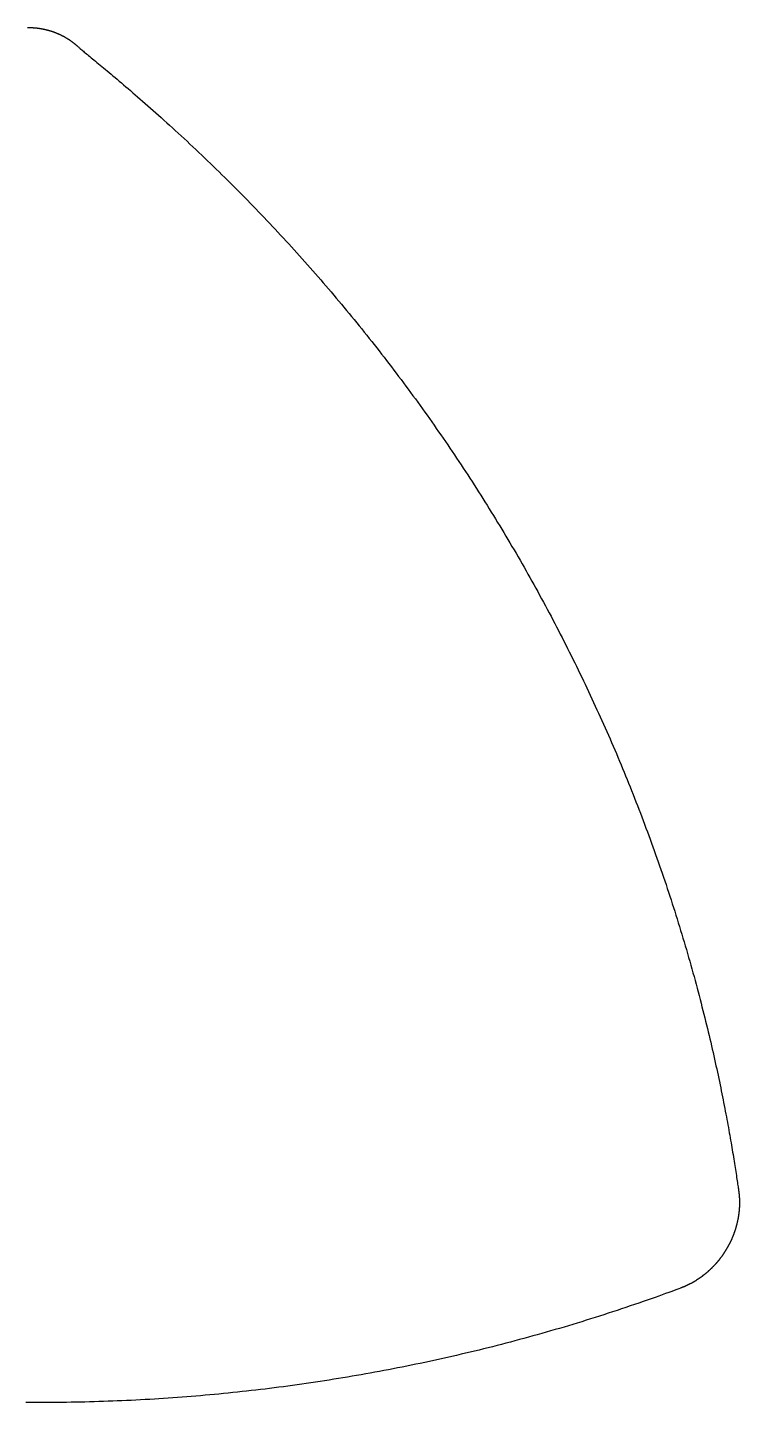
# Model space of a CAD drawing. Extents: x -3 to 136, y 0 to 121.
# Drawn here: x 50 to 57.01, y 10.39 to 23.94 of the extents above; entities that cross this region are included whole.
import ezdxf

# ---------------------------------------------------------------- set-up
doc = ezdxf.new("R2010")
doc.units = 0
doc.layers.get('0').update_dxf_attribs({"linetype": 'CONTINUOUS'})

msp = doc.modelspace()

# ---------------------------------------------------------------- linework, layer by layer
for points in [[(49.9945, 23.9412, 0), (49.9979, 23.9412, 0), (50.0013, 23.9412, 0), (50.0047, 23.9412, 0), (50.0081, 23.9412, 0), (50.0114, 23.9411, 0), (50.0148, 23.9411, 0), (50.0182, 23.941, 0), (50.0216, 23.9409, 0), (50.025, 23.9408, 0), (50.0284, 23.9407, 0), (50.0318, 23.9405, 0), (50.0352, 23.9404, 0), (50.0386, 23.9402, 0), (50.042, 23.94, 0), (50.0453, 23.9398, 0), (50.0487, 23.9396, 0), (50.0521, 23.9394, 0), (50.0555, 23.9392, 0), (50.0589, 23.9389, 0), (50.0623, 23.9386, 0), (50.0656, 23.9383, 0), (50.069, 23.938, 0), (50.0724, 23.9377, 0), (50.0758, 23.9374, 0), (50.0791, 23.937, 0), (50.0825, 23.9367, 0), (50.0859, 23.9363, 0), (50.0892, 23.9359, 0), (50.0926, 23.9355, 0), (50.096, 23.9351, 0), (50.0993, 23.9346, 0), (50.1027, 23.9342, 0), (50.106, 23.9337, 0), (50.1094, 23.9332, 0), (50.1127, 23.9327, 0), (50.1161, 23.9322, 0), (50.1194, 23.9317, 0), (50.1228, 23.9311, 0), (50.1261, 23.9306, 0), (50.1294, 23.93, 0), (50.1328, 23.9294, 0), (50.1361, 23.9288, 0), (50.1394, 23.9282, 0), (50.1428, 23.9275, 0), (50.1461, 23.9269, 0), (50.1494, 23.9262, 0), (50.1527, 23.9255, 0), (50.156, 23.9248, 0), (50.1594, 23.9241, 0), (50.1627, 23.9234, 0), (50.166, 23.9227, 0), (50.1693, 23.9219, 0), (50.1726, 23.9211, 0), (50.1759, 23.9204, 0), (50.1792, 23.9196, 0), (50.1824, 23.9187, 0), (50.1857, 23.9179, 0), (50.189, 23.9171, 0), (50.1923, 23.9162, 0), (50.1956, 23.9153, 0), (50.1988, 23.9144, 0), (50.2021, 23.9135, 0), (50.2053, 23.9126, 0), (50.2086, 23.9117, 0), (50.2119, 23.9107, 0), (50.2151, 23.9098, 0), (50.2183, 23.9088, 0), (50.2216, 23.9078, 0), (50.2248, 23.9068, 0), (50.228, 23.9057, 0), (50.2313, 23.9047, 0), (50.2345, 23.9037, 0), (50.2377, 23.9026, 0), (50.2409, 23.9015, 0), (50.2441, 23.9004, 0), (50.2473, 23.8993, 0), (50.2505, 23.8982, 0), (50.2537, 23.897, 0), (50.2569, 23.8959, 0), (50.2601, 23.8947, 0), (50.2633, 23.8935, 0), (50.2664, 23.8923, 0), (50.2696, 23.8911, 0), (50.2728, 23.8898, 0), (50.2759, 23.8886, 0), (50.2791, 23.8873, 0), (50.2822, 23.886, 0), (50.2853, 23.8848, 0), (50.2885, 23.8835, 0), (50.2916, 23.8821, 0), (50.2947, 23.8808, 0), (50.2978, 23.8794, 0), (50.3009, 23.8781, 0), (50.304, 23.8767, 0), (50.3071, 23.8753, 0), (50.3102, 23.8739, 0), (50.3133, 23.8725, 0), (50.3163, 23.871, 0), (50.3194, 23.8696, 0), (50.3225, 23.8681, 0), (50.3255, 23.8666, 0), (50.3285, 23.8652, 0), (50.3316, 23.8636, 0), (50.3346, 23.8621, 0), (50.3376, 23.8606, 0), (50.3406, 23.859, 0), (50.3436, 23.8575, 0), (50.3466, 23.8559, 0), (50.3496, 23.8543, 0), (50.3526, 23.8527, 0), (50.3556, 23.8511, 0), (50.3585, 23.8494, 0), (50.3615, 23.8478, 0), (50.3644, 23.8461, 0), (50.3674, 23.8444, 0), (50.3703, 23.8428, 0), (50.3732, 23.841, 0), (50.3761, 23.8393, 0), (50.379, 23.8376, 0), (50.3819, 23.8358, 0), (50.3848, 23.8341, 0), (50.3877, 23.8323, 0), (50.3906, 23.8305, 0), (50.3934, 23.8287, 0), (50.3963, 23.8269, 0), (50.3991, 23.8251, 0), (50.4019, 23.8232, 0), (50.4048, 23.8214, 0), (50.4076, 23.8195, 0), (50.4104, 23.8176, 0), (50.4132, 23.8157, 0), (50.416, 23.8138, 0), (50.4187, 23.8119, 0), (50.4215, 23.8099, 0), (50.4243, 23.808, 0), (50.427, 23.806, 0), (50.4297, 23.804, 0), (50.4325, 23.802, 0), (50.4352, 23.8, 0), (50.4379, 23.798, 0), (50.4406, 23.7959, 0), (50.4433, 23.7939, 0), (50.446, 23.7918, 0), (50.4486, 23.7897, 0), (50.4513, 23.7877, 0), (50.4539, 23.7856, 0), (50.4565, 23.7834, 0), (50.4592, 23.7813, 0), (50.4618, 23.7792, 0), (50.4644, 23.777, 0), (50.467, 23.7748, 0), (50.4695, 23.7726, 0), (50.4721, 23.7704, 0), (50.4747, 23.7682, 0), (50.4772, 23.766, 0), (50.4797, 23.7638, 0), (50.4823, 23.7615, 0), (50.4848, 23.7592, 0), (50.4873, 23.757, 0), (50.4898, 23.7547, 0), (50.4922, 23.7524, 0)], [(50.4922, 23.7524, 0), (50.4955, 23.7494, 0), (50.4994, 23.7459, 0), (50.504, 23.7419, 0), (50.5092, 23.7374, 0), (50.5152, 23.7324, 0), (50.5218, 23.7268, 0), (50.5291, 23.7207, 0), (50.537, 23.7141, 0), (50.5456, 23.707, 0), (50.5547, 23.6995, 0), (50.5645, 23.6914, 0), (50.5749, 23.6828, 0), (50.586, 23.6737, 0), (50.5976, 23.6642, 0), (50.6098, 23.6541, 0), (50.6225, 23.6436, 0), (50.6359, 23.6326, 0), (50.6498, 23.6211, 0), (50.6642, 23.6092, 0), (50.6792, 23.5968, 0), (50.6947, 23.584, 0), (50.7108, 23.5707, 0), (50.7274, 23.5569, 0), (50.7445, 23.5427, 0), (50.762, 23.528, 0), (50.7801, 23.5129, 0), (50.7987, 23.4974, 0), (50.8177, 23.4814, 0), (50.8372, 23.465, 0), (50.8571, 23.4482, 0), (50.8775, 23.431, 0), (50.8984, 23.4133, 0), (50.9196, 23.3952, 0), (50.9413, 23.3767, 0), (50.9634, 23.3578, 0), (50.986, 23.3385, 0), (51.0089, 23.3188, 0), (51.0322, 23.2987, 0), (51.0559, 23.2782, 0), (51.0799, 23.2574, 0), (51.1043, 23.2361, 0), (51.1291, 23.2145, 0), (51.1542, 23.1924, 0), (51.1797, 23.17, 0), (51.2055, 23.1473, 0), (51.2316, 23.1241, 0), (51.258, 23.1006, 0), (51.2847, 23.0768, 0), (51.3117, 23.0526, 0), (51.339, 23.028, 0), (51.3666, 23.0031, 0), (51.3944, 22.9778, 0), (51.4225, 22.9522, 0), (51.4509, 22.9263, 0), (51.4795, 22.9001, 0), (51.5083, 22.8735, 0), (51.5374, 22.8465, 0), (51.5665, 22.8195, 0), (51.5955, 22.7923, 0), (51.6245, 22.7651, 0), (51.6534, 22.7379, 0), (51.6822, 22.7106, 0), (51.711, 22.6832, 0), (51.7397, 22.6558, 0), (51.7683, 22.6283, 0), (51.7969, 22.6008, 0), (51.8254, 22.5733, 0), (51.8538, 22.5456, 0), (51.8821, 22.5179, 0), (51.9104, 22.4902, 0), (51.9386, 22.4624, 0), (51.9668, 22.4345, 0), (51.9948, 22.4066, 0), (52.0228, 22.3787, 0), (52.0508, 22.3506, 0), (52.0786, 22.3226, 0), (52.1064, 22.2944, 0), (52.1342, 22.2662, 0), (52.1618, 22.238, 0), (52.1894, 22.2097, 0), (52.2169, 22.1813, 0), (52.2444, 22.1529, 0), (52.2718, 22.1245, 0), (52.2991, 22.0959, 0), (52.3263, 22.0674, 0), (52.3535, 22.0387, 0), (52.3806, 22.01, 0), (52.4077, 21.9813, 0), (52.4347, 21.9525, 0), (52.4616, 21.9236, 0), (52.4884, 21.8947, 0), (52.5152, 21.8657, 0), (52.5419, 21.8367, 0), (52.5685, 21.8076, 0), (52.5951, 21.7785, 0), (52.6216, 21.7493, 0), (52.6481, 21.72, 0), (52.6744, 21.6907, 0), (52.7007, 21.6613, 0), (52.727, 21.6319, 0), (52.7531, 21.6024, 0), (52.7792, 21.5729, 0), (52.8053, 21.5433, 0), (52.8312, 21.5136, 0), (52.8571, 21.4839, 0), (52.883, 21.4541, 0), (52.9087, 21.4243, 0), (52.9344, 21.3944, 0), (52.9601, 21.3645, 0), (52.9856, 21.3345, 0), (53.0111, 21.3044, 0), (53.0365, 21.2743, 0), (53.0619, 21.2441, 0), (53.0872, 21.2139, 0), (53.1124, 21.1836, 0), (53.1376, 21.1533, 0), (53.1627, 21.1228, 0), (53.1877, 21.0924, 0), (53.2127, 21.0619, 0), (53.2376, 21.0313, 0), (53.2624, 21.0007, 0), (53.2872, 20.97, 0), (53.3119, 20.9392, 0), (53.3365, 20.9084, 0), (53.3611, 20.8775, 0), (53.3856, 20.8466, 0), (53.41, 20.8156, 0), (53.4344, 20.7846, 0), (53.4587, 20.7535, 0), (53.483, 20.7223, 0), (53.5071, 20.6911, 0), (53.5312, 20.6598, 0), (53.5553, 20.6285, 0), (53.5793, 20.5971, 0), (53.6032, 20.5657, 0), (53.627, 20.5341, 0), (53.6508, 20.5026, 0), (53.6745, 20.4709, 0), (53.6982, 20.4393, 0), (53.7217, 20.4075, 0), (53.7452, 20.3757, 0), (53.7687, 20.3439, 0), (53.792, 20.312, 0), (53.8153, 20.2801, 0), (53.8385, 20.2481, 0), (53.8617, 20.2161, 0), (53.8847, 20.184, 0), (53.9077, 20.1518, 0), (53.9306, 20.1197, 0), (53.9535, 20.0874, 0), (53.9763, 20.0551, 0), (53.999, 20.0228, 0), (54.0216, 19.9904, 0), (54.0442, 19.958, 0), (54.0667, 19.9255, 0), (54.0891, 19.893, 0), (54.1114, 19.8604, 0), (54.1337, 19.8278, 0), (54.1559, 19.7951, 0), (54.178, 19.7624, 0), (54.2, 19.7296, 0), (54.222, 19.6968, 0), (54.2439, 19.6639, 0), (54.2657, 19.631, 0), (54.2875, 19.598, 0), (54.3091, 19.565, 0), (54.3307, 19.532, 0), (54.3523, 19.4989, 0), (54.3737, 19.4657, 0), (54.3951, 19.4325, 0), (54.4164, 19.3993, 0), (54.4376, 19.366, 0), (54.4588, 19.3327, 0), (54.4798, 19.2993, 0), (54.5008, 19.2659, 0), (54.5218, 19.2324, 0), (54.5426, 19.1989, 0), (54.5634, 19.1653, 0), (54.5841, 19.1317, 0), (54.6047, 19.098, 0), (54.6253, 19.0643, 0), (54.6457, 19.0306, 0), (54.6661, 18.9968, 0), (54.6865, 18.963, 0), (54.7067, 18.9291, 0), (54.7269, 18.8952, 0), (54.747, 18.8612, 0), (54.767, 18.8272, 0), (54.7869, 18.7932, 0), (54.8068, 18.7591, 0), (54.8266, 18.7249, 0), (54.8463, 18.6908, 0), (54.8659, 18.6565, 0), (54.8855, 18.6223, 0), (54.905, 18.588, 0), (54.9244, 18.5536, 0), (54.9437, 18.5192, 0), (54.963, 18.4848, 0), (54.9822, 18.4503, 0), (55.0013, 18.4158, 0), (55.0203, 18.3812, 0), (55.0392, 18.3466, 0), (55.0581, 18.3119, 0), (55.0769, 18.2773, 0), (55.0956, 18.2425, 0), (55.1142, 18.2078, 0), (55.1328, 18.1729, 0), (55.1513, 18.1381, 0), (55.1697, 18.1032, 0), (55.188, 18.0683, 0), (55.2062, 18.0333, 0), (55.2244, 17.9983, 0), (55.2425, 17.9632, 0), (55.2605, 17.9281, 0), (55.2784, 17.893, 0), (55.2963, 17.8578, 0), (55.314, 17.8226, 0), (55.3317, 17.7874, 0), (55.3494, 17.7521, 0), (55.3669, 17.7167, 0), (55.3843, 17.6814, 0), (55.4017, 17.646, 0), (55.419, 17.6105, 0), (55.4362, 17.575, 0), (55.4534, 17.5395, 0), (55.4704, 17.5039, 0), (55.4874, 17.4683, 0), (55.5043, 17.4327, 0), (55.5211, 17.397, 0), (55.5379, 17.3613, 0), (55.5546, 17.3256, 0), (55.5711, 17.2898, 0), (55.5876, 17.254, 0), (55.6041, 17.2181, 0), (55.6204, 17.1822, 0), (55.6367, 17.1463, 0), (55.6528, 17.1103, 0), (55.6689, 17.0743, 0), (55.685, 17.0383, 0), (55.7009, 17.0022, 0), (55.7168, 16.9661, 0), (55.7325, 16.9299, 0), (55.7482, 16.8937, 0), (55.7638, 16.8575, 0), (55.7794, 16.8213, 0), (55.7948, 16.785, 0), (55.8102, 16.7486, 0), (55.8255, 16.7123, 0), (55.8407, 16.6759, 0), (55.8558, 16.6394, 0), (55.8709, 16.603, 0), (55.8858, 16.5665, 0), (55.9007, 16.53, 0), (55.9155, 16.4934, 0), (55.9302, 16.4568, 0), (55.9449, 16.4202, 0), (55.9594, 16.3835, 0), (55.9739, 16.3468, 0), (55.9883, 16.3101, 0), (56.0026, 16.2733, 0), (56.0168, 16.2365, 0), (56.031, 16.1997, 0), (56.045, 16.1628, 0), (56.059, 16.1259, 0), (56.0729, 16.089, 0), (56.0867, 16.052, 0), (56.1004, 16.015, 0), (56.1141, 15.978, 0), (56.1276, 15.9409, 0), (56.1411, 15.9039, 0), (56.1545, 15.8667, 0), (56.1678, 15.8296, 0), (56.181, 15.7924, 0), (56.1942, 15.7552, 0), (56.2072, 15.718, 0), (56.2202, 15.6807, 0), (56.2331, 15.6434, 0), (56.2459, 15.606, 0), (56.2586, 15.5687, 0), (56.2713, 15.5313, 0), (56.2838, 15.4939, 0), (56.2963, 15.4564, 0), (56.3087, 15.4189, 0), (56.321, 15.3814, 0), (56.3332, 15.3439, 0), (56.3453, 15.3063, 0), (56.3574, 15.2687, 0), (56.3693, 15.2311, 0), (56.3812, 15.1934, 0), (56.393, 15.1557, 0), (56.4047, 15.118, 0), (56.4163, 15.0803, 0), (56.4279, 15.0425, 0), (56.4393, 15.0047, 0), (56.4507, 14.9669, 0), (56.462, 14.9291, 0), (56.4732, 14.8912, 0), (56.4843, 14.8533, 0), (56.4953, 14.8153, 0), (56.5062, 14.7774, 0), (56.5171, 14.7394, 0), (56.5278, 14.7014, 0), (56.5385, 14.6633, 0), (56.5491, 14.6253, 0), (56.5596, 14.5872, 0), (56.57, 14.5493, 0), (56.5802, 14.5116, 0), (56.5902, 14.4741, 0), (56.6001, 14.4369, 0), (56.6099, 14.3999, 0), (56.6195, 14.3631, 0), (56.629, 14.3265, 0), (56.6383, 14.2902, 0), (56.6475, 14.2541, 0), (56.6566, 14.2182, 0), (56.6655, 14.1826, 0), (56.6742, 14.1472, 0), (56.6829, 14.112, 0), (56.6913, 14.0771, 0), (56.6997, 14.0424, 0), (56.7079, 14.008, 0), (56.716, 13.9738, 0), (56.724, 13.9399, 0), (56.7318, 13.9062, 0), (56.7395, 13.8728, 0), (56.747, 13.8396, 0), (56.7545, 13.8067, 0), (56.7618, 13.774, 0), (56.769, 13.7417, 0), (56.7761, 13.7095, 0), (56.783, 13.6777, 0), (56.7898, 13.6461, 0), (56.7965, 13.6148, 0), (56.8031, 13.5837, 0), (56.8096, 13.553, 0), (56.8159, 13.5225, 0), (56.8222, 13.4923, 0), (56.8283, 13.4623, 0), (56.8343, 13.4327, 0), (56.8402, 13.4033, 0), (56.846, 13.3742, 0), (56.8516, 13.3455, 0), (56.8572, 13.317, 0), (56.8627, 13.2888, 0), (56.868, 13.2609, 0), (56.8733, 13.2332, 0), (56.8784, 13.2059, 0), (56.8834, 13.1789, 0), (56.8884, 13.1522, 0), (56.8932, 13.1258, 0), (56.898, 13.0997, 0), (56.9026, 13.0739, 0), (56.9072, 13.0485, 0), (56.9116, 13.0233, 0), (56.916, 12.9985, 0), (56.9202, 12.974, 0), (56.9244, 12.9498, 0), (56.9285, 12.9259, 0), (56.9325, 12.9023, 0), (56.9364, 12.8791, 0), (56.9402, 12.8562, 0), (56.944, 12.8336, 0), (56.9476, 12.8114, 0), (56.9512, 12.7895, 0), (56.9547, 12.7679, 0), (56.9581, 12.7467, 0), (56.9614, 12.7258, 0), (56.9646, 12.7052, 0), (56.9678, 12.685, 0), (56.9709, 12.6652, 0), (56.9739, 12.6456, 0), (56.9768, 12.6265, 0), (56.9797, 12.6078, 0), (56.9824, 12.59, 0), (56.9849, 12.5732, 0), (56.9873, 12.5574, 0), (56.9895, 12.5427, 0), (56.9915, 12.5292, 0), (56.9933, 12.5171, 0), (56.9949, 12.5064, 0), (56.9963, 12.4971, 0), (56.9974, 12.4895, 0), (56.9983, 12.4835, 0)], [(56.9983, 12.4835, 0), (56.9989, 12.4798, 0), (56.9994, 12.476, 0), (56.9999, 12.4723, 0), (57.0004, 12.4685, 0), (57.0009, 12.4647, 0), (57.0014, 12.461, 0), (57.0019, 12.4572, 0), (57.0023, 12.4534, 0), (57.0027, 12.4497, 0), (57.0031, 12.4459, 0), (57.0035, 12.4421, 0), (57.0039, 12.4384, 0), (57.0042, 12.4346, 0), (57.0045, 12.4308, 0), (57.0048, 12.427, 0), (57.0051, 12.4232, 0), (57.0054, 12.4195, 0), (57.0057, 12.4157, 0), (57.0059, 12.4119, 0), (57.0061, 12.4081, 0), (57.0063, 12.4043, 0), (57.0065, 12.4005, 0), (57.0067, 12.3967, 0), (57.0069, 12.3929, 0), (57.007, 12.3892, 0), (57.0071, 12.3854, 0), (57.0072, 12.3816, 0), (57.0073, 12.3778, 0), (57.0074, 12.374, 0), (57.0074, 12.3702, 0), (57.0075, 12.3664, 0), (57.0075, 12.3626, 0), (57.0075, 12.3588, 0), (57.0075, 12.355, 0), (57.0074, 12.3512, 0), (57.0074, 12.3474, 0), (57.0073, 12.3436, 0), (57.0072, 12.3398, 0), (57.0071, 12.336, 0), (57.007, 12.3323, 0), (57.0069, 12.3285, 0), (57.0067, 12.3247, 0), (57.0065, 12.3209, 0), (57.0063, 12.3171, 0), (57.0061, 12.3133, 0), (57.0059, 12.3095, 0), (57.0057, 12.3057, 0), (57.0054, 12.3019, 0), (57.0052, 12.2981, 0), (57.0049, 12.2943, 0), (57.0046, 12.2906, 0), (57.0043, 12.2868, 0), (57.0039, 12.283, 0), (57.0036, 12.2792, 0), (57.0032, 12.2754, 0), (57.0028, 12.2717, 0), (57.0024, 12.2679, 0), (57.002, 12.2641, 0), (57.0016, 12.2603, 0), (57.0011, 12.2566, 0), (57.0006, 12.2528, 0), (57.0002, 12.249, 0), (56.9997, 12.2453, 0), (56.9991, 12.2415, 0), (56.9986, 12.2377, 0), (56.9981, 12.234, 0), (56.9975, 12.2302, 0), (56.9969, 12.2265, 0), (56.9963, 12.2227, 0), (56.9957, 12.219, 0), (56.9951, 12.2152, 0), (56.9944, 12.2115, 0), (56.9938, 12.2077, 0), (56.9931, 12.204, 0), (56.9924, 12.2002, 0), (56.9917, 12.1965, 0), (56.991, 12.1928, 0), (56.9902, 12.1891, 0), (56.9895, 12.1853, 0), (56.9887, 12.1816, 0), (56.9879, 12.1779, 0), (56.9871, 12.1742, 0), (56.9863, 12.1705, 0), (56.9855, 12.1668, 0), (56.9846, 12.1631, 0), (56.9837, 12.1594, 0), (56.9829, 12.1557, 0), (56.982, 12.152, 0), (56.981, 12.1483, 0), (56.9801, 12.1446, 0), (56.9792, 12.141, 0), (56.9782, 12.1373, 0), (56.9772, 12.1336, 0), (56.9763, 12.1299, 0), (56.9752, 12.1263, 0), (56.9742, 12.1226, 0), (56.9732, 12.119, 0), (56.9721, 12.1153, 0), (56.9711, 12.1117, 0), (56.97, 12.108, 0), (56.9689, 12.1044, 0), (56.9678, 12.1008, 0), (56.9667, 12.0971, 0), (56.9655, 12.0935, 0), (56.9644, 12.0899, 0), (56.9632, 12.0863, 0), (56.962, 12.0827, 0), (56.9608, 12.0791, 0), (56.9596, 12.0755, 0), (56.9584, 12.0719, 0), (56.9571, 12.0683, 0), (56.9558, 12.0647, 0), (56.9546, 12.0611, 0), (56.9533, 12.0576, 0), (56.952, 12.054, 0), (56.9507, 12.0504, 0), (56.9493, 12.0469, 0), (56.948, 12.0433, 0), (56.9466, 12.0398, 0), (56.9452, 12.0362, 0), (56.9438, 12.0327, 0), (56.9424, 12.0292, 0), (56.941, 12.0256, 0), (56.9396, 12.0221, 0), (56.9381, 12.0186, 0), (56.9366, 12.0151, 0), (56.9352, 12.0116, 0), (56.9337, 12.0081, 0), (56.9321, 12.0046, 0), (56.9306, 12.0011, 0), (56.9291, 11.9977, 0), (56.9275, 11.9942, 0), (56.926, 11.9907, 0), (56.9244, 11.9873, 0), (56.9228, 11.9838, 0), (56.9212, 11.9804, 0), (56.9196, 11.9769, 0), (56.9179, 11.9735, 0), (56.9163, 11.9701, 0), (56.9146, 11.9667, 0), (56.9129, 11.9633, 0), (56.9112, 11.9599, 0), (56.9095, 11.9565, 0), (56.9078, 11.9531, 0), (56.9061, 11.9497, 0), (56.9043, 11.9463, 0), (56.9025, 11.943, 0), (56.9008, 11.9396, 0), (56.899, 11.9362, 0), (56.8972, 11.9329, 0), (56.8954, 11.9296, 0), (56.8935, 11.9262, 0), (56.8917, 11.9229, 0), (56.8898, 11.9196, 0), (56.8879, 11.9163, 0), (56.8861, 11.913, 0), (56.8842, 11.9097, 0), (56.8823, 11.9064, 0), (56.8803, 11.9031, 0), (56.8784, 11.8999, 0), (56.8764, 11.8966, 0), (56.8745, 11.8934, 0), (56.8725, 11.8901, 0), (56.8705, 11.8869, 0), (56.8685, 11.8837, 0), (56.8665, 11.8804, 0), (56.8645, 11.8772, 0), (56.8624, 11.874, 0), (56.8604, 11.8708, 0), (56.8583, 11.8677, 0), (56.8562, 11.8645, 0), (56.8541, 11.8613, 0), (56.852, 11.8582, 0), (56.8499, 11.855, 0), (56.8478, 11.8519, 0), (56.8456, 11.8487, 0), (56.8435, 11.8456, 0), (56.8413, 11.8425, 0), (56.8391, 11.8394, 0), (56.8369, 11.8363, 0), (56.8347, 11.8332, 0), (56.8325, 11.8301, 0), (56.8302, 11.8271, 0), (56.828, 11.824, 0), (56.8257, 11.821, 0), (56.8235, 11.8179, 0), (56.8212, 11.8149, 0), (56.8189, 11.8119, 0), (56.8166, 11.8089, 0), (56.8143, 11.8059, 0), (56.8119, 11.8029, 0), (56.8096, 11.7999, 0), (56.8072, 11.7969, 0), (56.8049, 11.7939, 0), (56.8025, 11.791, 0), (56.8001, 11.788, 0), (56.7977, 11.7851, 0), (56.7953, 11.7822, 0), (56.7928, 11.7793, 0), (56.7904, 11.7764, 0), (56.7879, 11.7735, 0), (56.7855, 11.7706, 0), (56.783, 11.7677, 0), (56.7805, 11.7648, 0), (56.778, 11.762, 0), (56.7755, 11.7591, 0), (56.773, 11.7563, 0), (56.7704, 11.7535, 0), (56.7679, 11.7507, 0), (56.7653, 11.7479, 0), (56.7628, 11.7451, 0), (56.7602, 11.7423, 0), (56.7576, 11.7395, 0), (56.755, 11.7368, 0), (56.7524, 11.734, 0), (56.7497, 11.7313, 0), (56.7471, 11.7285, 0), (56.7444, 11.7258, 0), (56.7418, 11.7231, 0), (56.7391, 11.7204, 0), (56.7364, 11.7177, 0), (56.7337, 11.7151, 0), (56.731, 11.7124, 0), (56.7283, 11.7097, 0), (56.7256, 11.7071, 0), (56.7228, 11.7045, 0), (56.7201, 11.7018, 0), (56.7173, 11.6992, 0), (56.7145, 11.6966, 0), (56.7117, 11.6941, 0), (56.7089, 11.6915, 0), (56.7061, 11.6889, 0), (56.7033, 11.6864, 0), (56.7005, 11.6838, 0), (56.6976, 11.6813, 0), (56.6948, 11.6788, 0), (56.6919, 11.6763, 0), (56.6891, 11.6738, 0), (56.6862, 11.6713, 0), (56.6833, 11.6689, 0), (56.6804, 11.6664, 0), (56.6775, 11.664, 0), (56.6746, 11.6615, 0), (56.6716, 11.6591, 0), (56.6687, 11.6567, 0), (56.6657, 11.6543, 0), (56.6628, 11.652, 0), (56.6598, 11.6496, 0), (56.6568, 11.6472, 0), (56.6538, 11.6449, 0), (56.6508, 11.6426, 0), (56.6478, 11.6403, 0), (56.6448, 11.638, 0), (56.6418, 11.6357, 0), (56.6387, 11.6334, 0), (56.6357, 11.6311, 0), (56.6326, 11.6289, 0), (56.6296, 11.6267, 0), (56.6265, 11.6244, 0), (56.6234, 11.6222, 0), (56.6203, 11.62, 0), (56.6172, 11.6179, 0), (56.6141, 11.6157, 0), (56.611, 11.6135, 0), (56.6078, 11.6114, 0), (56.6047, 11.6093, 0), (56.6016, 11.6072, 0), (56.5984, 11.6051, 0), (56.5952, 11.603, 0), (56.5921, 11.6009, 0), (56.5889, 11.5989, 0), (56.5857, 11.5968, 0), (56.5825, 11.5948, 0), (56.5793, 11.5928, 0), (56.576, 11.5908, 0), (56.5728, 11.5888, 0), (56.5696, 11.5868, 0), (56.5663, 11.5848, 0), (56.5631, 11.5829, 0), (56.5598, 11.581, 0), (56.5566, 11.5791, 0), (56.5533, 11.5772, 0), (56.55, 11.5753, 0), (56.5467, 11.5734, 0), (56.5434, 11.5715, 0), (56.5401, 11.5697, 0), (56.5368, 11.5679, 0), (56.5334, 11.5661, 0), (56.5301, 11.5643, 0), (56.5268, 11.5625, 0), (56.5234, 11.5607, 0), (56.5201, 11.559, 0), (56.5167, 11.5572, 0), (56.5133, 11.5555, 0), (56.51, 11.5538, 0), (56.5066, 11.5521, 0), (56.5032, 11.5504, 0), (56.4998, 11.5488, 0), (56.4964, 11.5471, 0), (56.4929, 11.5455, 0), (56.4895, 11.5439, 0), (56.4861, 11.5423, 0), (56.4826, 11.5407, 0), (56.4792, 11.5391, 0), (56.4757, 11.5376, 0), (56.4723, 11.536, 0), (56.4688, 11.5345, 0), (56.4653, 11.533, 0), (56.4619, 11.5315, 0), (56.4584, 11.5301, 0), (56.4549, 11.5286, 0), (56.4514, 11.5272, 0), (56.4479, 11.5257, 0), (56.4444, 11.5243, 0), (56.4408, 11.5229, 0), (56.4373, 11.5216, 0), (56.4338, 11.5202, 0), (56.4302, 11.5189, 0), (56.4267, 11.5175, 0)], [(56.4267, 11.5175, 0), (56.4093, 11.5111, 0), (56.3889, 11.5036, 0), (56.3656, 11.495, 0), (56.3396, 11.4855, 0), (56.3112, 11.4751, 0), (56.2804, 11.4639, 0), (56.2475, 11.4521, 0), (56.2127, 11.4396, 0), (56.1762, 11.4265, 0), (56.1381, 11.413, 0), (56.0987, 11.3991, 0), (56.0582, 11.3849, 0), (56.0167, 11.3705, 0), (55.9744, 11.3559, 0), (55.9316, 11.3413, 0), (55.8884, 11.3267, 0), (55.8451, 11.3121, 0), (55.8018, 11.2977, 0), (55.7584, 11.2835, 0), (55.715, 11.2693, 0), (55.6716, 11.2552, 0), (55.6281, 11.2413, 0), (55.5846, 11.2275, 0), (55.5411, 11.2137, 0), (55.4975, 11.2001, 0), (55.4539, 11.1866, 0), (55.4103, 11.1732, 0), (55.3666, 11.16, 0), (55.3229, 11.1468, 0), (55.2792, 11.1338, 0), (55.2354, 11.1208, 0), (55.1916, 11.108, 0), (55.1478, 11.0953, 0), (55.1039, 11.0827, 0), (55.0601, 11.0703, 0), (55.0161, 11.0579, 0), (54.9722, 11.0456, 0), (54.9282, 11.0335, 0), (54.8842, 11.0215, 0), (54.8401, 11.0095, 0), (54.796, 10.9977, 0), (54.7519, 10.986, 0), (54.7078, 10.9745, 0), (54.6636, 10.963, 0), (54.6194, 10.9517, 0), (54.5752, 10.9404, 0), (54.5309, 10.9293, 0), (54.4866, 10.9183, 0), (54.4423, 10.9074, 0), (54.398, 10.8966, 0), (54.3536, 10.8859, 0), (54.3092, 10.8754, 0), (54.2648, 10.8649, 0), (54.2204, 10.8546, 0), (54.1759, 10.8444, 0), (54.1314, 10.8343, 0), (54.0869, 10.8243, 0), (54.0424, 10.8144, 0), (53.9978, 10.8046, 0), (53.9532, 10.795, 0), (53.9086, 10.7854, 0), (53.864, 10.776, 0), (53.8193, 10.7667, 0), (53.7747, 10.7575, 0), (53.73, 10.7484, 0), (53.6853, 10.7395, 0), (53.6405, 10.7306, 0), (53.5957, 10.7219, 0), (53.551, 10.7132, 0), (53.5061, 10.7047, 0), (53.4613, 10.6963, 0), (53.4165, 10.688, 0), (53.3716, 10.6799, 0), (53.3267, 10.6718, 0), (53.2818, 10.6639, 0), (53.2369, 10.656, 0), (53.1919, 10.6483, 0), (53.147, 10.6407, 0), (53.102, 10.6332, 0), (53.057, 10.6258, 0), (53.0119, 10.6186, 0), (52.9669, 10.6114, 0), (52.9218, 10.6044, 0), (52.8768, 10.5974, 0), (52.8317, 10.5906, 0), (52.7866, 10.5839, 0), (52.7414, 10.5774, 0), (52.6963, 10.5709, 0), (52.6511, 10.5645, 0), (52.606, 10.5583, 0), (52.5608, 10.5522, 0), (52.5156, 10.5461, 0), (52.4703, 10.5402, 0), (52.4251, 10.5345, 0), (52.3798, 10.5288, 0), (52.3346, 10.5232, 0), (52.2893, 10.5178, 0), (52.244, 10.5124, 0), (52.1987, 10.5072, 0), (52.1534, 10.5021, 0), (52.108, 10.4971, 0), (52.0627, 10.4923, 0), (52.0173, 10.4875, 0), (51.972, 10.4828, 0), (51.9266, 10.4783, 0), (51.8812, 10.4739, 0), (51.8358, 10.4696, 0), (51.7903, 10.4654, 0), (51.7449, 10.4613, 0), (51.6995, 10.4573, 0), (51.654, 10.4535, 0), (51.6086, 10.4497, 0), (51.5631, 10.4461, 0), (51.5176, 10.4426, 0), (51.4721, 10.4392, 0), (51.4266, 10.4359, 0), (51.3811, 10.4327, 0), (51.3356, 10.4297, 0), (51.2901, 10.4267, 0), (51.2445, 10.4239, 0), (51.199, 10.4212, 0), (51.1534, 10.4186, 0), (51.1079, 10.4161, 0), (51.0623, 10.4137, 0), (51.0167, 10.4115, 0), (50.9712, 10.4093, 0), (50.9256, 10.4073, 0), (50.88, 10.4054, 0), (50.8344, 10.4036, 0), (50.7888, 10.4019, 0), (50.7432, 10.4003, 0), (50.6976, 10.3988, 0), (50.652, 10.3975, 0), (50.6063, 10.3962, 0), (50.5608, 10.3951, 0), (50.5154, 10.3941, 0), (50.47, 10.3932, 0), (50.4248, 10.3925, 0), (50.3797, 10.3918, 0), (50.3347, 10.3912, 0), (50.2898, 10.3908, 0), (50.2451, 10.3905, 0), (50.2004, 10.3903, 0), (50.1558, 10.3902, 0), (50.1114, 10.3902, 0), (50.067, 10.3903, 0), (50.0228, 10.3905, 0), (49.9787, 10.3908, 0)]]:
    msp.add_polyline3d(points)

doc.saveas('drawing.dxf')
